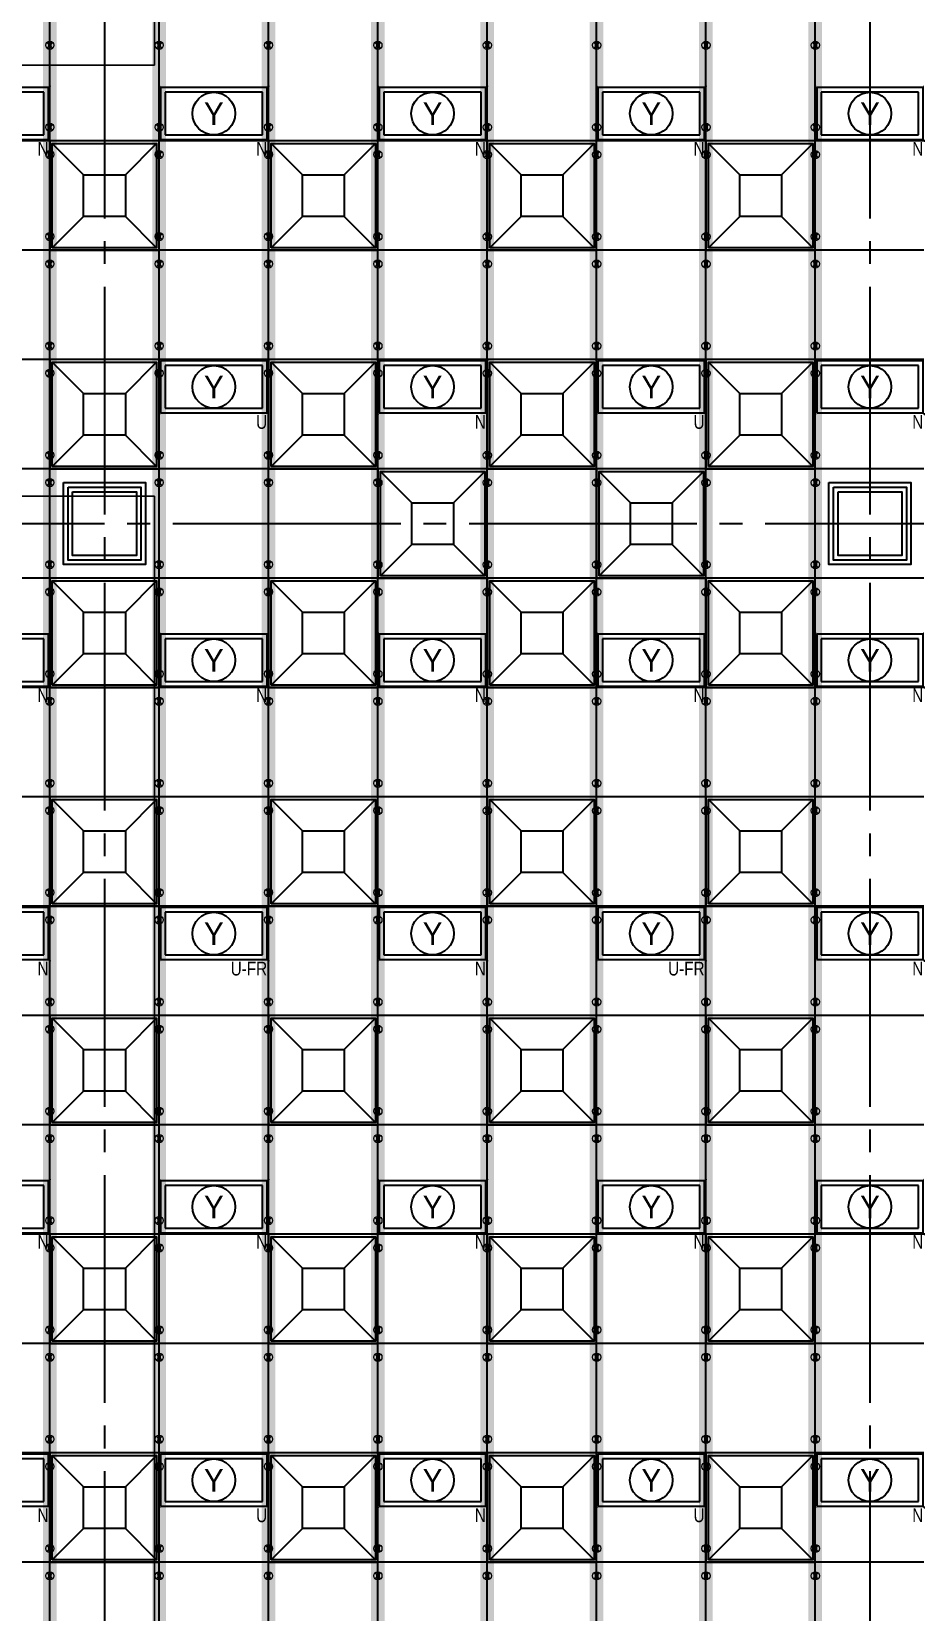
# Model space of a CAD drawing. Header units: millimetres. Extents: x -17313 to 27370, y -1010 to 13584.
# Drawn here: x 11800 to 12769, y 3306 to 5040 of the extents above; entities that cross this region are included whole.
import ezdxf
from ezdxf.enums import TextEntityAlignment as Align

# ---------------------------------------------------------------- set-up
doc = ezdxf.new("R2010")
doc.units = ezdxf.units.MM
doc.header["$LTSCALE"] = 100
doc.linetypes.add('X-S-FAB-L10$0$COL-CEN-LIN', pattern=[3.25, 2.5, -0.25, 0.25, -0.25])
for name, color, linetype in [('0-XREF', 7, 'Continuous'), ('188K-SM-03-F10-ARCH-CEIL-Y2257103$0$K-CEIL-4.2', 8, 'Continuous'), ('188K-SM-03-F10-ARCH-CEIL-Y2257103$0$K-CEIL-4.2-AREA', 8, 'Continuous'), ('188K-SM-03-F10-ARCH-CEIL-Y2257103$0$K-鋼構', 121, 'Continuous'), ('188K-SM-03-F10-ARCH-PA-Y2257103$0$K-P1S-4.2-單抗', 53, 'Continuous'), ('188K-SM-06-F10-ELEC-LIGHT-Y2257103$0$E-LIGHT(Y)-N', 8, 'Continuous'), ('188K-SM-06-F10-ELEC-LIGHT-Y2257103$0$E-LIGHT(Y)-U FR', 8, 'Continuous'), ('188K-SM-06-F10-ELEC-LIGHT-Y2257103$0$E-LIGHT(Y)-U XLPE', 8, 'Continuous'), ('188K-SM-06-F10-HVAC-FFU-Y2257103$0$AC-FFU-ULPA+化學濾網-', 6, 'Continuous'), ('X-S-FAB-L10$0$0-DIM-TXT', 8, 'Continuous'), ('X-S-FAB-L10$0$BLOCK', 8, 'Continuous'), ('X-S-FAB-L10$0$CCL', 8, 'X-S-FAB-L10$0$COL-CEN-LIN'), ('X-S-FAB-L10$0$COL-S', 8, 'Continuous'), ('X-S-FAB-L10$0$S-FNDN', 8, 'Continuous')]:
    doc.layers.add(name, color=color, linetype=linetype)
doc.layers.add('188K-SM-03-F10-ARCH-CEIL-Y2257103$0$K-吊點-標準', color=8, linetype='Continuous', lineweight=9)
doc.layers.add('188K-SM-06-F10-ELEC-LIGHT-Y2257103$0$Defpoints-CAS', color=8, linetype='Continuous', plot=False)
doc.styles.add('188K-SM-06-F10-ELEC-LIGHT-Y2257103$0$Standard', font='arial.ttf')
doc.styles.add('188K-SM-06-F10-ELEC-LIGHT-Y2257103$0$xCI-5-F20-03-燈具$0$Standard', font='')
doc.styles.add('X-S-FAB-L10$0$CHINA', font='simplex.shx', dxfattribs={"width": 0.75, "bigfont": 'chineset.shx'})
doc.styles.add('X-S-FAB-L10$0$Standard', font='', dxfattribs={"width": 0.8})
doc.styles.add('X-S-FAB-L10$0$TG_NOTE_TEXT', font='simplex.shx', dxfattribs={"width": 0.75, "bigfont": 'chineset.shx'})
doc.styles.get('188K-SM-06-F10-ELEC-LIGHT-Y2257103$0$xCI-5-F20-03-燈具$0$Standard').set_extended_font_data('PMingLiU')
doc.styles.get('X-S-FAB-L10$0$Standard').set_extended_font_data('Microsoft JhengHei')

# ---------------------------------------------------------------- blocks, each defined once
blk = doc.blocks.new('188K-SM-06-F10-HVAC-FFU-Y2257103$0$H-FFU-ULPA+化濾')
for p, q in [((-82.9, 82.9), (-117.2, 117.3)), ((-37.1, 82.9), (-2.7, 117.3)), ((-117.2, 2.8), (-82.9, 37.1)), ((-2.7, 2.8), (-37.1, 37.1))]:
    blk.add_line(p, q)
for points in [[(-2.7, 2.8), (-2.7, 117.3), (-117.2, 117.3), (-117.2, 2.8)], [(-37.1, 37.1), (-37.1, 82.9), (-82.9, 82.9), (-82.9, 37.1)]]:
    blk.add_lwpolyline(points, close=True)
at = {"layer": 'DefPoints'}
blk.add_lwpolyline([(-120, 120), (0, 120), (0, 0), (-120, 0)], close=True, dxfattribs=at)
blk = doc.blocks.new('188K-SM-06-F10-HVAC-FFU-Y2257103')
at = {"layer": '188K-SM-06-F10-HVAC-FFU-Y2257103$0$AC-FFU-ULPA+化學濾網-', "xscale": -1}
for p in [(11820, 4800), (12060, 4800), (12300, 4800), (12540, 4800), (11820, 4560), (12060, 4560), (12300, 4560), (12540, 4560), (12180, 4440), (12420, 4440), (11820, 4320), (12060, 4320), (12300, 4320), (12540, 4320), (11820, 4080), (12060, 4080), (12300, 4080), (12540, 4080), (11820, 3840), (12060, 3840), (12300, 3840), (12540, 3840), (11820, 3600), (12060, 3600), (12300, 3600), (12540, 3600), (11820, 3360), (12060, 3360), (12300, 3360), (12540, 3360)]:
    blk.add_blockref('188K-SM-06-F10-HVAC-FFU-Y2257103$0$H-FFU-ULPA+化濾', p, dxfattribs=at)
blk = doc.blocks.new('X-S-FAB-L10$0$FAB2-L05')
at = {"layer": 'X-S-FAB-L10$0$CCL'}
for p, q in [((-14280, 11005), (-14280, 0)), ((-13440, 11005), (-13440, 0)), ((-26880, 5220), (1210, 5220))]:
    blk.add_line(p, q, dxfattribs=at)
at = {"layer": 'X-S-FAB-L10$0$COL-S'}
for points in [[(-14315, 5255), (-14245, 5255), (-14245, 5185), (-14315, 5185)], [(-13475, 5255), (-13405, 5255), (-13405, 5185), (-13475, 5185)]]:
    blk.add_lwpolyline(points, close=True, dxfattribs=at)
blk = doc.blocks.new('X-S-FAB-L10')
at = {"layer": 'X-S-FAB-L10$0$COL-S'}
for p, q in [((11845, 4535), (11915, 4535)), ((11845, 4465), (11845, 4535)), ((11915, 4535), (11915, 4465)), ((12685, 4535), (12755, 4535)), ((12685, 4465), (12685, 4535)), ((12755, 4535), (12755, 4465)), ((11915, 4465), (11845, 4465)), ((12755, 4465), (12685, 4465))]:
    blk.add_line(p, q, dxfattribs=at)
at = {"layer": 'X-S-FAB-L10$0$S-FNDN', "lineweight": 0, "flags": 128}
for points in [[(11935, 9055), (4350, 9055), (4350, 7470), (9330, 7470), (9330, -55), (11935, -55), (11935, 4530), (11070, 4530), (11070, 5003), (11935, 5003)], [(11070, 4530), (11935, 4530), (11935, -55), (12665, -55), (12665, -270), (15175, -270), (15175, -55), (15905, -55), (15905, 4530), (16672.5, 4530), (16672.5, 5003), (15905, 5003), (15905, 9055), (11935, 9055), (11935, 5003), (11070, 5003)]]:
    blk.add_lwpolyline(points, close=True, dxfattribs=at)
at = {"layer": 'X-S-FAB-L10$0$BLOCK'}
blk.add_blockref('X-S-FAB-L10$0$FAB2-L05', (26160, -720), dxfattribs=at)
at = {"style": 'X-S-FAB-L10$0$TG_NOTE_TEXT', "width": 0.5, "flags": 1}
for p in [(7463.301, 9020), (18268.251, 8649), (11197.77, 4800.167), (16485.801, 4800.167), (25420.27, 2635), (13360, 320.001, 0), (7463.301, -33.333)]:
    blk.add_attdef('WH', text='', height=20, dxfattribs=at).set_placement(p, align=Align.BOTTOM_LEFT)
at = {"width": 0.5}
for style, p in [('X-S-FAB-L10$0$TG_NOTE_TEXT', (7585, 9020)), ('X-S-FAB-L10$0$TG_NOTE_TEXT', (18389.95, 8649)), ('X-S-FAB-L10$0$TG_NOTE_TEXT', (11117.5, 4813.5)), ('X-S-FAB-L10$0$TG_NOTE_TEXT', (16607.5, 4813.5)), ('X-S-FAB-L10$0$TG_NOTE_TEXT', (25350, 2635)), ('X-S-FAB-L10$0$Standard', (13129.375, 325.001, 0)), ('X-S-FAB-L10$0$TG_NOTE_TEXT', (7585, -20))]:
    blk.add_attdef('DESC', text='', height=10, dxfattribs=dict(at, style=style)).set_placement(p, align=Align.BOTTOM_LEFT)
for tag, style, p in [('TYPE', 'X-S-FAB-L10$0$TG_NOTE_TEXT', (7619.286, 9020)), ('NO', 'X-S-FAB-L10$0$TG_NOTE_TEXT', (7650.095, 9020)), ('TYPE', 'X-S-FAB-L10$0$TG_NOTE_TEXT', (18424.236, 8649)), ('NO', 'X-S-FAB-L10$0$TG_NOTE_TEXT', (18455.045, 8649)), ('NO', 'X-S-FAB-L10$0$TG_NOTE_TEXT', (11088.595, 4813.5)), ('TYPE', 'X-S-FAB-L10$0$TG_NOTE_TEXT', (11151.786, 4813.5)), ('TYPE', 'X-S-FAB-L10$0$TG_NOTE_TEXT', (16641.786, 4813.5)), ('NO', 'X-S-FAB-L10$0$TG_NOTE_TEXT', (16672.595, 4813.5)), ('NO', 'X-S-FAB-L10$0$TG_NOTE_TEXT', (25313, 2635)), ('TYPE', 'X-S-FAB-L10$0$TG_NOTE_TEXT', (25350, 2635)), ('NO', 'X-S-FAB-L10$0$Standard', (13100, 320.001, 0)), ('TYPE', 'X-S-FAB-L10$0$Standard', (13129.375, 320.001, 0)), ('TYPE', 'X-S-FAB-L10$0$TG_NOTE_TEXT', (7619.286, -20)), ('NO', 'X-S-FAB-L10$0$TG_NOTE_TEXT', (7650.095, -20))]:
    blk.add_attdef(tag, text='', height=10, dxfattribs=dict(at, style=style)).set_placement(p, align=Align.BOTTOM_RIGHT)
at = {"style": 'X-S-FAB-L10$0$TG_NOTE_TEXT', "width": 0.5, "flags": 1}
for rotation, p in [(180, (43, 7480)), (180, (943, 7480)), (90, (24310, 3717.77)), (270, (17080, 1711.699))]:
    blk.add_attdef('WH', text='', height=20, rotation=rotation, dxfattribs=at).set_placement(p, align=Align.BOTTOM_LEFT)
at = {"width": 0.5}
for rotation, style, p in [(180, 'X-S-FAB-L10$0$Standard', (317.625, 7480)), (180, 'X-S-FAB-L10$0$Standard', (1217.625, 7480)), (90, 'X-S-FAB-L10$0$TG_NOTE_TEXT', (24310, 3647.5)), (270, 'X-S-FAB-L10$0$TG_NOTE_TEXT', (17080, 1605))]:
    blk.add_attdef('DESC', text='', height=10, rotation=rotation, dxfattribs=dict(at, style=style)).set_placement(p, align=Align.BOTTOM_LEFT)
for tag, rotation, style, p in [('TYPE', 180, 'X-S-FAB-L10$0$Standard', (317.625, 7480)), ('NO', 180, 'X-S-FAB-L10$0$Standard', (347, 7480)), ('TYPE', 180, 'X-S-FAB-L10$0$Standard', (1217.625, 7480)), ('NO', 180, 'X-S-FAB-L10$0$Standard', (1247, 7480)), ('TYPE', 90, 'X-S-FAB-L10$0$TG_NOTE_TEXT', (24310, 3647.5)), ('NO', 90, 'X-S-FAB-L10$0$TG_NOTE_TEXT', (24310, 3610.5)), ('TYPE', 270, 'X-S-FAB-L10$0$TG_NOTE_TEXT', (17080, 1605)), ('NO', 270, 'X-S-FAB-L10$0$TG_NOTE_TEXT', (17080, 1573))]:
    blk.add_attdef(tag, text='', height=10, rotation=rotation, dxfattribs=dict(at, style=style)).set_placement(p, align=Align.BOTTOM_RIGHT)
at = {"layer": 'X-S-FAB-L10$0$0-DIM-TXT', "style": 'X-S-FAB-L10$0$CHINA', "width": 0.75}
for p in [(667.414, 7855.1, -2689.4), (22627.353, 6728.814), (25644.722, 6728.814), (24778.787, 5569.051), (1118.252, 4980), (417.801, 4594.623), (23874.84, 4355), (22927.43, 4330.122), (23749.869, 3901.367), (417.801, 3765.236), (1118.252, 3730), (417.801, 3115.79), (536.882, 2227.832), (16908.994, 1782.652), (888.445, 880.466), (16977.43, 750), (18878.841, 750), (25641.221, 553.233), (21364.03, 526.894)]:
    blk.add_attdef('HIG', text='', height=80, dxfattribs=at).set_placement(p, align=Align.MIDDLE_LEFT)
blk = doc.blocks.new('188K-SM-03-F10-ARCH-CEIL-Y2257103$0$A$C2CA95053')
h = blk.add_hatch(color=256)
edge = h.paths.add_edge_path()
edge.add_arc((0, 0), 0.5, 0, 360)
for p, q in [((3.2, 3.2), (-3.2, -3.2)), ((3.2, -3.2), (-3.2, 3.2))]:
    blk.add_line(p, q)
blk.add_lwpolyline([(-1.6, 2.5), (-1.6, -2.5), (1.6, -2.5), (1.6, 2.5)], close=True)
for radius in [4.5, 0.5]:
    blk.add_circle((0, 0), radius)
blk = doc.blocks.new('188K-SM-03-F10-ARCH-CEIL-Y2257103$0$天花板吊點-附調整片 - 3_8_螺桿吊架 100 mm 高調整片-V1-1FL')
blk.add_blockref('188K-SM-03-F10-ARCH-CEIL-Y2257103$0$A$C2CA95053', (0, 0))
blk = doc.blocks.new('188K-SM-03-F10-ARCH-CEIL-Y2257103')
at = {"layer": '188K-SM-03-F10-ARCH-CEIL-Y2257103$0$K-CEIL-4.2'}
for p, q in [((11820, 312.7), (11820, 8632.2)), ((11940, 312.7), (11940, 8632.2)), ((12060, 312.7), (12060, 8632.2)), ((12180, 312.7), (12180, 8632.2)), ((12300, 312.7), (12300, 8632.2)), ((12420, 312.7), (12420, 8632.2)), ((12540, 312.7), (12540, 8632.2)), ((12660, 312.7), (12660, 8632.2)), ((23502.2, 4920), (1847.7, 4920)), ((15947.5, 4800), (11777.5, 4800)), ((15947.5, 4680), (11777.5, 4680)), ((15947.5, 4560), (11777.5, 4560)), ((23467.2, 4440), (1847.7, 4440)), ((23467.2, 4320), (1847.7, 4320)), ((23467.2, 4200), (1847.7, 4200)), ((23467.2, 4080), (1847.7, 4080)), ((23467.2, 3960), (1847.7, 3960)), ((23467.2, 3840), (1847.7, 3840)), ((23467.2, 3720), (1847.7, 3720)), ((23467.2, 3600), (1847.7, 3600)), ((24297.2, 3480), (1850, 3480)), ((24297.2, 3360), (1847.7, 3360))]:
    blk.add_line(p, q, dxfattribs=at)
at = {"layer": '188K-SM-03-F10-ARCH-CEIL-Y2257103$0$K-CEIL-4.2-AREA'}
for points in [[(11845, 4535), (11915, 4535), (11915, 4465), (11845, 4465)], [(12685, 4535), (12755, 4535), (12755, 4465), (12685, 4465)]]:
    blk.add_lwpolyline(points, close=True, dxfattribs=at)
at = {"layer": '188K-SM-03-F10-ARCH-CEIL-Y2257103$0$K-鋼構', "const_width": 15, "elevation": 0}
for points in [[(12420, 9007.5), (12420, 230)], [(12540, 9007.5), (12540, 230)], [(12660, 9007.5), (12660, 230)], [(11820, 8769.9), (11820, 230)], [(11940, 8769.9), (11940, 230)], [(12060, 8769.9), (12060, 230)], [(12180, 8769.9), (12180, 230)], [(12300, 8769.9), (12300, 230)]]:
    blk.add_lwpolyline(points, dxfattribs=at)
at = {"layer": '188K-SM-03-F10-ARCH-CEIL-Y2257103$0$K-吊點-標準', "color": 170, "lineweight": 18, "rotation": 179.9999999999997}
for p in [(11820, 5025), (11940, 5025), (12060, 5025), (12180, 5025), (12300, 5025), (12420, 5025), (12540, 5025), (12660, 5025), (11820, 4935), (11940, 4935), (12060, 4935), (12180, 4935), (12300, 4935), (12420, 4935), (12540, 4935), (12660, 4935), (11820, 4905), (11940, 4905), (12060, 4905), (12180, 4905), (12300, 4905), (12420, 4905), (12540, 4905), (12660, 4905), (11820, 4815), (11940, 4815), (12060, 4815), (12180, 4815), (12300, 4815), (12420, 4815), (12540, 4815), (12660, 4815), (11820, 4785), (11940, 4785), (12060, 4785), (12180, 4785), (12300, 4785), (12420, 4785), (12540, 4785), (12660, 4785), (11820, 4695), (11940, 4695), (12060, 4695), (12180, 4695), (12300, 4695), (12420, 4695), (12540, 4695), (12660, 4695), (11820, 4665), (11940, 4665), (12060, 4665), (12180, 4665), (12300, 4665), (12420, 4665), (12540, 4665), (12660, 4665), (11820, 4575), (11940, 4575), (12060, 4575), (12180, 4575), (12300, 4575), (12420, 4575), (12540, 4575), (12660, 4575), (11820, 4545), (11940, 4545), (12060, 4545), (12180, 4545), (12300, 4545), (12420, 4545), (12540, 4545), (12660, 4545), (11820, 4455), (11940, 4455), (12060, 4455), (12180, 4455), (12300, 4455), (12420, 4455), (12540, 4455), (12660, 4455), (11820, 4425), (11940, 4425), (12060, 4425), (12180, 4425), (12300, 4425), (12420, 4425), (12540, 4425), (12660, 4425), (11820, 4335), (11940, 4335), (12060, 4335), (12180, 4335), (12300, 4335), (12420, 4335), (12540, 4335), (12660, 4335), (11820, 4305), (11940, 4305), (12060, 4305), (12180, 4305), (12300, 4305), (12420, 4305), (12540, 4305), (12660, 4305), (11820, 4215), (11940, 4215), (12060, 4215), (12180, 4215), (12300, 4215), (12420, 4215), (12540, 4215), (12660, 4215), (11820, 4185), (11940, 4185), (12060, 4185), (12180, 4185), (12300, 4185), (12420, 4185), (12540, 4185), (12660, 4185), (11820, 4095), (11940, 4095), (12060, 4095), (12180, 4095), (12300, 4095), (12420, 4095), (12540, 4095), (12660, 4095), (11820, 4065), (11940, 4065), (12060, 4065), (12180, 4065), (12300, 4065), (12420, 4065), (12540, 4065), (12660, 4065), (11820, 3975), (11940, 3975), (12060, 3975), (12180, 3975), (12300, 3975), (12420, 3975), (12540, 3975), (12660, 3975), (11820, 3945), (11940, 3945), (12060, 3945), (12180, 3945), (12300, 3945), (12420, 3945), (12540, 3945), (12660, 3945), (11820, 3855), (11940, 3855), (12060, 3855), (12180, 3855), (12300, 3855), (12420, 3855), (12540, 3855), (12660, 3855), (11820, 3825), (11940, 3825), (12060, 3825), (12180, 3825), (12300, 3825), (12420, 3825), (12540, 3825), (12660, 3825), (11820, 3735), (11940, 3735), (12060, 3735), (12180, 3735), (12300, 3735), (12420, 3735), (12540, 3735), (12660, 3735), (11820, 3705), (11940, 3705), (12060, 3705), (12180, 3705), (12300, 3705), (12420, 3705), (12540, 3705), (12660, 3705), (11820, 3615), (11940, 3615), (12060, 3615), (12180, 3615), (12300, 3615), (12420, 3615), (12540, 3615), (12660, 3615), (11820, 3585), (11940, 3585), (12060, 3585), (12180, 3585), (12300, 3585), (12420, 3585), (12540, 3585), (12660, 3585), (11820, 3495), (11940, 3495), (12060, 3495), (12180, 3495), (12300, 3495), (12420, 3495), (12540, 3495), (12660, 3495), (11820, 3465), (11940, 3465), (12060, 3465), (12180, 3465), (12300, 3465), (12420, 3465), (12540, 3465), (12660, 3465), (11820, 3375), (11940, 3375), (12060, 3375), (12180, 3375), (12300, 3375), (12420, 3375), (12540, 3375), (12660, 3375), (11820, 3345), (11940, 3345), (12060, 3345), (12180, 3345), (12300, 3345), (12420, 3345), (12540, 3345), (12660, 3345)]:
    blk.add_blockref('188K-SM-03-F10-ARCH-CEIL-Y2257103$0$天花板吊點-附調整片 - 3_8_螺桿吊架 100 mm 高調整片-V1-1FL', p, dxfattribs=at)
blk = doc.blocks.new('188K-SM-03-F10-ARCH-PA-Y2257103')
at = {"layer": '188K-SM-03-F10-ARCH-PA-Y2257103$0$K-P1S-4.2-單抗'}
for points in [[(11835, 4545), (11925, 4545), (11925, 4455), (11835, 4455)], [(12675, 4545), (12765, 4545), (12765, 4455), (12675, 4455)], [(11840, 4540), (11920, 4540), (11920, 4460), (11840, 4460)], [(12680, 4540), (12760, 4540), (12760, 4460), (12680, 4460)]]:
    blk.add_lwpolyline(points, close=True, dxfattribs=at)
blk = doc.blocks.new('188K-SM-06-F10-ELEC-LIGHT-Y2257103$0$背掀式無塵室燈具(黃光)-CAS')
at = {"color": 0}
for p, q in [((53.4, 23.4), (-53.4, 23.4)), ((-53.4, 23.4), (-53.4, -23.4)), ((53.4, -23.4), (53.4, 23.4)), ((-53.4, -23.4), (53.4, -23.4))]:
    blk.add_line(p, q, dxfattribs=at)
blk.add_lwpolyline([(-58.5, -28.5), (58.5, -28.5), (58.5, 28.5), (-58.5, 28.5)], close=True, dxfattribs=at)
blk.add_circle((0, 0), 23.4, dxfattribs=at)
at = {"layer": '188K-SM-06-F10-ELEC-LIGHT-Y2257103$0$Defpoints-CAS'}
for p in [(-60, 30), (-60, 30), (60, 30), (-60, -30), (60, -30)]:
    blk.add_point(p, dxfattribs=at)
at = {"color": 0, "style": '188K-SM-06-F10-ELEC-LIGHT-Y2257103$0$xCI-5-F20-03-燈具$0$Standard'}
blk.add_text('Y', height=25, dxfattribs=at).set_placement((0, 0), align=Align.MIDDLE)
at = {"style": '188K-SM-06-F10-ELEC-LIGHT-Y2257103$0$Standard', "width": 0.8}
blk.add_text('N', height=15, rotation=360, dxfattribs=at).set_placement((58.5, -38.5), align=Align.MIDDLE_RIGHT)
blk = doc.blocks.new('*U291')
for p, q in [((58.5, 28.5), (-58.5, 28.5)), ((-58.5, 28.5), (-58.5, -28.5)), ((53.4, 23.4), (-53.4, 23.4)), ((-53.4, 23.4), (-53.4, -23.4)), ((53.4, -23.4), (53.4, 23.4)), ((58.5, -28.5), (58.5, 28.5)), ((-58.5, -28.5), (58.5, -28.5)), ((-53.4, -23.4), (53.4, -23.4))]:
    blk.add_line(p, q)
blk.add_circle((0, 0), 23.4)
at = {"layer": '188K-SM-06-F10-ELEC-LIGHT-Y2257103$0$Defpoints-CAS'}
for p in [(-60, 30), (-60, 30), (60, 30), (-60, -30), (60, -30)]:
    blk.add_point(p, dxfattribs=at)
at = {"style": '188K-SM-06-F10-ELEC-LIGHT-Y2257103$0$xCI-5-F20-03-燈具$0$Standard'}
blk.add_text('Y', height=25, dxfattribs=at).set_placement((0, 0), align=Align.MIDDLE)
at = {"style": '188K-SM-06-F10-ELEC-LIGHT-Y2257103$0$Standard', "width": 0.8}
blk.add_text('U', height=15, rotation=360, dxfattribs=at).set_placement((58.5, -38.5), align=Align.MIDDLE_RIGHT)
blk = doc.blocks.new('*U292')
for p, q in [((58.5, 28.5), (-58.5, 28.5)), ((-58.5, 28.5), (-58.5, -28.5)), ((53.4, 23.4), (-53.4, 23.4)), ((-53.4, 23.4), (-53.4, -23.4)), ((53.4, -23.4), (53.4, 23.4)), ((58.5, -28.5), (58.5, 28.5)), ((-58.5, -28.5), (58.5, -28.5)), ((-53.4, -23.4), (53.4, -23.4))]:
    blk.add_line(p, q)
blk.add_circle((0, 0), 23.4)
at = {"layer": '188K-SM-06-F10-ELEC-LIGHT-Y2257103$0$Defpoints-CAS'}
for p in [(-60, 30), (-60, 30), (60, 30), (-60, -30), (60, -30)]:
    blk.add_point(p, dxfattribs=at)
at = {"style": '188K-SM-06-F10-ELEC-LIGHT-Y2257103$0$xCI-5-F20-03-燈具$0$Standard'}
blk.add_text('Y', height=25, dxfattribs=at).set_placement((0, 0), align=Align.MIDDLE)
at = {"style": '188K-SM-06-F10-ELEC-LIGHT-Y2257103$0$Standard', "width": 0.8}
blk.add_text('U-FR', height=15, rotation=360, dxfattribs=at).set_placement((58.5, -38.5), align=Align.MIDDLE_RIGHT)
blk = doc.blocks.new('188K-SM-06-F10-ELEC-LIGHT-Y2257103')
at = {"layer": '188K-SM-06-F10-ELEC-LIGHT-Y2257103$0$E-LIGHT(Y)-N'}
for p in [(11760, 4950), (12000, 4950), (12240, 4950), (12480, 4950), (12720, 4950), (12240, 4650), (12720, 4650), (11760, 4350), (12000, 4350), (12240, 4350), (12480, 4350), (12720, 4350), (11760, 4050), (12240, 4050), (12720, 4050), (11760, 3750), (12000, 3750), (12240, 3750), (12480, 3750), (12720, 3750), (11760, 3450), (12240, 3450), (12720, 3450)]:
    blk.add_blockref('188K-SM-06-F10-ELEC-LIGHT-Y2257103$0$背掀式無塵室燈具(黃光)-CAS', p, dxfattribs=at)
at = {"layer": '188K-SM-06-F10-ELEC-LIGHT-Y2257103$0$E-LIGHT(Y)-U FR'}
for p in [(12000, 4050), (12480, 4050)]:
    blk.add_blockref('*U292', p, dxfattribs=at)
at = {"layer": '188K-SM-06-F10-ELEC-LIGHT-Y2257103$0$E-LIGHT(Y)-U XLPE'}
for p in [(12000, 4650), (12480, 4650), (12000, 3450), (12480, 3450)]:
    blk.add_blockref('*U291', p, dxfattribs=at)

msp = doc.modelspace()

# ---------------------------------------------------------------- block references
at = {"layer": '0-XREF'}
for name in ['188K-SM-06-F10-HVAC-FFU-Y2257103', 'X-S-FAB-L10', '188K-SM-06-F10-ELEC-LIGHT-Y2257103', '188K-SM-03-F10-ARCH-PA-Y2257103', '188K-SM-03-F10-ARCH-CEIL-Y2257103']:
    msp.add_blockref(name, (0, 0), dxfattribs=at)

doc.saveas('drawing.dxf')
